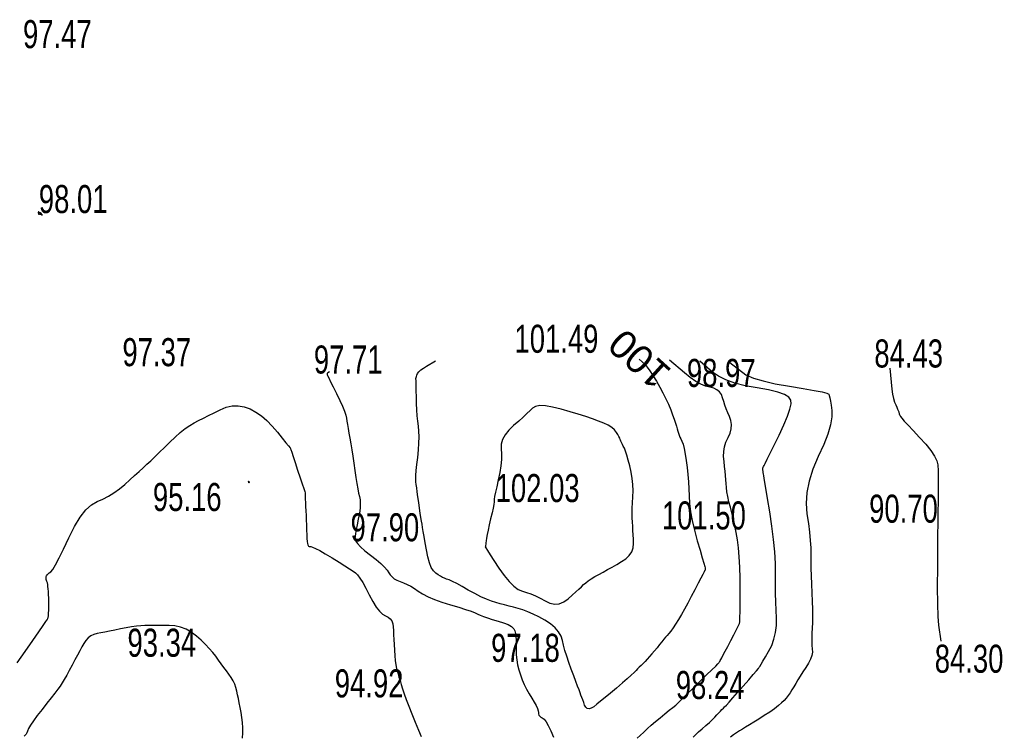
# Model space of a CAD drawing. Header units: metres. Extents: x 431726 to 434411, y 2469261 to 2472412.
# Drawn here: x 434268.8 to 434408.9, y 2471155.4 to 2471257.5 of the extents above; entities that cross this region are included whole.
import ezdxf
from ezdxf.enums import TextEntityAlignment as Align

# ---------------------------------------------------------------- set-up
doc = ezdxf.new("R2010")
doc.units = ezdxf.units.M
doc.header["$MEASUREMENT"] = 0
for name, color, linetype, lineweight in [('CAO DO', 8, 'Continuous', 18), ('MH_DongMuc', 8, 'Continuous', 18), ('MH_DongMuc_Con', 8, 'Continuous', 18)]:
    doc.layers.add(name, color=color, linetype=linetype, lineweight=lineweight)
doc.styles.get("Standard").update_dxf_attribs({"font": 'arial.ttf'})

msp = doc.modelspace()

# ---------------------------------------------------------------- linework, layer by layer
at = {"layer": 'MH_DongMuc', "color": 8, "lineweight": 0, "elevation": 100}
msp.add_lwpolyline([(434357.15, 2471209.09), (434357.98, 2471208.35), (434358.29, 2471207.96), (434358.66, 2471207.43), (434359.09, 2471206.76), (434359.58, 2471205.96), (434360.07, 2471205.11), (434360.52, 2471204.27), (434360.93, 2471203.45), (434361.29, 2471202.66), (434361.62, 2471201.88), (434361.9, 2471201.15), (434362.13, 2471200.52), (434362.31, 2471199.97), (434362.45, 2471199.52), (434362.54, 2471199.15), (434362.62, 2471198.83), (434362.71, 2471198.53), (434362.82, 2471198.25), (434362.94, 2471197.99), (434363.08, 2471197.74), (434363.23, 2471197.42), (434363.38, 2471196.95), (434363.53, 2471196.33), (434363.68, 2471195.56), (434363.82, 2471194.64), (434363.96, 2471193.63), (434364.07, 2471192.63), (434364.16, 2471191.62), (434364.22, 2471190.61), (434364.25, 2471189.59), (434364.31, 2471188.51), (434364.46, 2471187.34), (434364.69, 2471186.07), (434365.01, 2471184.69), (434365.41, 2471183.21), (434365.81, 2471181.84), (434366.12, 2471180.76), (434366.34, 2471179.98), (434366.48, 2471179.51), (434366.53, 2471179.33), (434366.53, 2471179.3), (434366.53, 2471179.27), (434366.53, 2471179.24), (434366.53, 2471179.2), (434366.54, 2471179.15), (434366.53, 2471179.11), (434366.52, 2471179.06), (434366.51, 2471179.01), (434366.49, 2471178.96), (434366.46, 2471178.91), (434366.39, 2471178.76), (434366.21, 2471178.41), (434365.93, 2471177.88), (434365.55, 2471177.14), (434365.07, 2471176.22), (434364.55, 2471175.23), (434364.06, 2471174.31), (434363.59, 2471173.46), (434363.14, 2471172.67), (434362.71, 2471171.96), (434362.32, 2471171.32), (434361.96, 2471170.78), (434361.65, 2471170.33), (434361.37, 2471169.97), (434361.14, 2471169.7), (434360.9, 2471169.45), (434360.64, 2471169.15), (434360.35, 2471168.8), (434360.02, 2471168.4), (434359.67, 2471167.95), (434359.3, 2471167.5), (434358.95, 2471167.08), (434358.61, 2471166.68), (434358.29, 2471166.33), (434357.98, 2471166), (434357.68, 2471165.7), (434357.41, 2471165.42), (434357.15, 2471165.16), (434356.91, 2471164.92), (434356.69, 2471164.69), (434356.41, 2471164.41), (434355.99, 2471164.03), (434355.43, 2471163.53), (434354.73, 2471162.92), (434353.89, 2471162.2), (434353.03, 2471161.48), (434352.27, 2471160.85), (434351.63, 2471160.31), (434351.08, 2471159.88), (434350.65, 2471159.54), (434350.29, 2471159.31), (434349.98, 2471159.22), (434349.72, 2471159.27), (434349.51, 2471159.45), (434349.35, 2471159.76), (434349.22, 2471160.13), (434349.09, 2471160.5), (434348.96, 2471160.85), (434348.83, 2471161.2), (434348.71, 2471161.53), (434348.56, 2471161.93), (434348.36, 2471162.46), (434348.11, 2471163.13), (434347.81, 2471163.94), (434347.46, 2471164.87), (434347.1, 2471165.84), (434346.8, 2471166.74), (434346.55, 2471167.56), (434346.35, 2471168.31), (434346.2, 2471168.99), (434346, 2471169.61), (434345.65, 2471170.21), (434345.15, 2471170.78), (434344.5, 2471171.33), (434343.7, 2471171.86), (434342.85, 2471172.34), (434342.04, 2471172.74), (434341.27, 2471173.08), (434340.55, 2471173.35), (434339.87, 2471173.55), (434339.22, 2471173.72), (434338.58, 2471173.89), (434337.94, 2471174.05), (434337.32, 2471174.22), (434336.71, 2471174.38), (434336.07, 2471174.59), (434335.35, 2471174.87), (434334.57, 2471175.22), (434333.71, 2471175.66), (434332.78, 2471176.17), (434331.88, 2471176.67), (434331.13, 2471177.08), (434330.51, 2471177.39), (434330.03, 2471177.61), (434329.68, 2471177.74), (434329.4, 2471177.84), (434329.11, 2471177.97), (434328.8, 2471178.13), (434328.47, 2471178.33), (434328.13, 2471178.57), (434327.8, 2471178.9), (434327.5, 2471179.4), (434327.24, 2471180.07), (434327.01, 2471180.9), (434326.81, 2471181.9), (434326.63, 2471182.92), (434326.49, 2471183.79), (434326.36, 2471184.52), (434326.26, 2471185.11), (434326.18, 2471185.56), (434326.11, 2471185.99), (434326.03, 2471186.51), (434325.93, 2471187.13), (434325.83, 2471187.85), (434325.71, 2471188.66), (434325.6, 2471189.46), (434325.51, 2471190.16), (434325.43, 2471190.74), (434325.37, 2471191.22), (434325.32, 2471191.58), (434325.3, 2471191.97), (434325.31, 2471192.52), (434325.36, 2471193.22), (434325.45, 2471194.08), (434325.57, 2471195.09), (434325.69, 2471196.15), (434325.75, 2471197.12), (434325.77, 2471198.01), (434325.74, 2471198.82), (434325.67, 2471199.54), (434325.57, 2471200.26), (434325.5, 2471201.03), (434325.44, 2471201.86), (434325.4, 2471202.76), (434325.38, 2471203.71), (434325.37, 2471204.59), (434325.35, 2471205.28), (434325.34, 2471205.78), (434325.33, 2471206.09), (434325.32, 2471206.21), (434325.31, 2471206.26), (434325.32, 2471206.34), (434325.35, 2471206.47), (434325.39, 2471206.63), (434325.44, 2471206.83), (434325.54, 2471207.06), (434325.73, 2471207.3), (434326.01, 2471207.56), (434326.38, 2471207.83), (434326.84, 2471208.11), (434328.1, 2471208.84)], dxfattribs=at)
at = {"layer": 'MH_DongMuc_Con', "color": 8, "lineweight": 0}
for points, elevation in [([(434271.77, 2471229.94), (434271.67, 2471230.02), (434271.6, 2471230.07), (434271.56, 2471230.1), (434271.54, 2471230.09), (434271.53, 2471230.08), (434271.52, 2471230.06), (434271.51, 2471230.05), (434271.5, 2471230.03), (434271.5, 2471230.02), (434271.49, 2471230.01), (434271.48, 2471230), (434271.48, 2471229.99), (434271.49, 2471229.97), (434271.49, 2471229.95), (434271.5, 2471229.93), (434271.5, 2471229.91), (434271.51, 2471229.9), (434271.51, 2471229.88), (434271.51, 2471229.87), (434271.51, 2471229.85), (434271.51, 2471229.84), (434271.52, 2471229.83), (434271.53, 2471229.81), (434271.54, 2471229.8), (434271.55, 2471229.79), (434271.56, 2471229.78), (434271.58, 2471229.77), (434271.6, 2471229.76), (434271.62, 2471229.75), (434271.64, 2471229.75), (434271.65, 2471229.76), (434271.66, 2471229.76), (434271.66, 2471229.78), (434271.66, 2471229.8), (434271.67, 2471229.81), (434271.7, 2471229.8), (434271.76, 2471229.78), (434271.84, 2471229.75), (434271.94, 2471229.69), (434272.03, 2471229.65), (434272.07, 2471229.64), (434272.06, 2471229.67), (434272, 2471229.73), (434271.89, 2471229.84), (434271.77, 2471229.94)], 98), ([(434356.84, 2471155.04), (434357.29, 2471155.45), (434357.77, 2471155.91), (434358.3, 2471156.41), (434358.86, 2471156.92), (434359.46, 2471157.44), (434360.1, 2471157.97), (434360.78, 2471158.52), (434361.41, 2471159.02), (434361.93, 2471159.44), (434362.33, 2471159.77), (434362.62, 2471160.02), (434362.78, 2471160.18), (434362.98, 2471160.39), (434363.38, 2471160.79), (434363.97, 2471161.37), (434364.76, 2471162.14), (434365.75, 2471163.11), (434366.72, 2471164.06), (434367.48, 2471164.8), (434368.03, 2471165.33), (434368.36, 2471165.66), (434368.48, 2471165.78), (434368.5, 2471165.81), (434368.54, 2471165.87), (434368.6, 2471165.97), (434368.68, 2471166.1), (434368.77, 2471166.27), (434368.91, 2471166.52), (434369.12, 2471166.92), (434369.4, 2471167.46), (434369.75, 2471168.14), (434370.18, 2471168.97), (434370.6, 2471169.78), (434370.94, 2471170.43), (434371.19, 2471170.92), (434371.35, 2471171.23), (434371.43, 2471171.38), (434371.46, 2471171.62), (434371.49, 2471172.22), (434371.51, 2471173.16), (434371.52, 2471174.46), (434371.54, 2471176.11), (434371.53, 2471177.85), (434371.48, 2471179.45), (434371.4, 2471180.89), (434371.29, 2471182.18), (434371.13, 2471183.32), (434370.96, 2471184.36), (434370.77, 2471185.34), (434370.56, 2471186.27), (434370.35, 2471187.16), (434370.12, 2471187.98), (434369.91, 2471188.76), (434369.75, 2471189.49), (434369.62, 2471190.16), (434369.55, 2471190.77), (434369.51, 2471191.34), (434369.49, 2471191.89), (434369.45, 2471192.49), (434369.39, 2471193.12), (434369.31, 2471193.79), (434369.22, 2471194.5), (434369.15, 2471195.22), (434369.18, 2471195.92), (434369.3, 2471196.6), (434369.5, 2471197.27), (434369.8, 2471197.92), (434370.08, 2471198.55), (434370.24, 2471199.16), (434370.29, 2471199.76), (434370.21, 2471200.34), (434370.01, 2471200.91), (434369.76, 2471201.46), (434369.54, 2471202), (434369.34, 2471202.54), (434369.17, 2471203.06), (434369.02, 2471203.58), (434368.84, 2471204.05), (434368.57, 2471204.43), (434368.21, 2471204.74), (434367.75, 2471204.95), (434367.2, 2471205.09), (434366.58, 2471205.24), (434365.91, 2471205.52), (434365.19, 2471205.93), (434364.41, 2471206.47), (434363.59, 2471207.13), (434361.46, 2471208.94)], 98), ([(434364.81, 2471155.18), (434365.16, 2471155.53), (434365.6, 2471155.93), (434366.12, 2471156.39), (434366.65, 2471156.85), (434367.13, 2471157.28), (434367.54, 2471157.68), (434367.9, 2471158.04), (434368.21, 2471158.36), (434368.47, 2471158.64), (434368.71, 2471158.91), (434368.93, 2471159.14), (434369.14, 2471159.35), (434369.31, 2471159.52), (434369.56, 2471159.77), (434369.94, 2471160.19), (434370.47, 2471160.78), (434371.14, 2471161.54), (434371.95, 2471162.47), (434372.75, 2471163.39), (434373.38, 2471164.12), (434373.84, 2471164.65), (434374.12, 2471165), (434374.24, 2471165.15), (434374.32, 2471165.29), (434374.49, 2471165.58), (434374.76, 2471166.03), (434375.12, 2471166.63), (434375.57, 2471167.39), (434376.01, 2471168.26), (434376.34, 2471169.17), (434376.56, 2471170.12), (434376.68, 2471171.13), (434376.68, 2471172.17), (434376.63, 2471173.28), (434376.6, 2471174.46), (434376.57, 2471175.72), (434376.56, 2471177.05), (434376.57, 2471178.46), (434376.54, 2471179.97), (434376.44, 2471181.6), (434376.28, 2471183.38), (434376.04, 2471185.28), (434375.74, 2471187.31), (434375.43, 2471189.21), (434375.19, 2471190.7), (434375.01, 2471191.79), (434374.89, 2471192.47), (434374.84, 2471192.75), (434374.82, 2471192.83), (434374.8, 2471192.9), (434374.79, 2471192.97), (434374.78, 2471193.03), (434374.78, 2471193.09), (434374.78, 2471193.14), (434374.77, 2471193.2), (434374.77, 2471193.26), (434374.76, 2471193.33), (434374.75, 2471193.4), (434374.75, 2471193.48), (434374.76, 2471193.57), (434374.8, 2471193.68), (434374.85, 2471193.8), (434374.92, 2471193.94), (434375.07, 2471194.23), (434375.36, 2471194.81), (434375.79, 2471195.67), (434376.36, 2471196.82), (434377.07, 2471198.25), (434377.76, 2471199.72), (434378.27, 2471200.95), (434378.61, 2471201.95), (434378.77, 2471202.71), (434378.75, 2471203.25), (434378.47, 2471203.65), (434377.85, 2471204.03), (434376.88, 2471204.38), (434375.58, 2471204.7), (434373.93, 2471204.99), (434372.23, 2471205.31), (434370.74, 2471205.69), (434369.46, 2471206.14), (434368.41, 2471206.66), (434367.58, 2471207.24), (434365.76, 2471208.79)], 96), ([(434370.06, 2471208.63), (434372.32, 2471206.86), (434373.4, 2471206.4), (434374.8, 2471205.98), (434376.51, 2471205.59), (434378.54, 2471205.23), (434380.51, 2471204.91), (434382.06, 2471204.64), (434383.19, 2471204.41), (434383.88, 2471204.23), (434384.15, 2471204.09), (434384.22, 2471203.9), (434384.29, 2471203.58), (434384.38, 2471203.11), (434384.47, 2471202.51), (434384.58, 2471201.76), (434384.59, 2471200.85), (434384.4, 2471199.73), (434384.02, 2471198.42), (434383.43, 2471196.9), (434382.65, 2471195.19), (434381.88, 2471193.41), (434381.34, 2471191.71), (434381.01, 2471190.08), (434380.91, 2471188.53), (434381.03, 2471187.05), (434381.24, 2471185.67), (434381.4, 2471184.4), (434381.51, 2471183.23), (434381.58, 2471182.17), (434381.6, 2471181.22), (434381.6, 2471180.28), (434381.61, 2471179.27), (434381.64, 2471178.18), (434381.69, 2471177.02), (434381.74, 2471175.78), (434381.8, 2471174.55), (434381.82, 2471173.44), (434381.83, 2471172.42), (434381.81, 2471171.52), (434381.77, 2471170.72), (434381.73, 2471170.01), (434381.71, 2471169.36), (434381.72, 2471168.77), (434381.74, 2471168.24), (434381.8, 2471167.78), (434381.81, 2471167.33), (434381.72, 2471166.83), (434381.54, 2471166.3), (434381.26, 2471165.73), (434380.88, 2471165.11), (434380.47, 2471164.49), (434380.09, 2471163.91), (434379.75, 2471163.36), (434379.44, 2471162.86), (434379.17, 2471162.39), (434378.9, 2471161.95), (434378.64, 2471161.53), (434378.36, 2471161.14), (434378.07, 2471160.77), (434377.77, 2471160.43), (434377.42, 2471160.08), (434376.96, 2471159.69), (434376.4, 2471159.25), (434375.73, 2471158.78), (434374.95, 2471158.28), (434374.17, 2471157.78), (434373.46, 2471157.33), (434372.83, 2471156.95), (434372.29, 2471156.62), (434371.83, 2471156.35), (434371.41, 2471156.09), (434370.99, 2471155.82), (434370.57, 2471155.52), (434370.16, 2471155.2)], 94), ([(434313, 2471207.28), (434312.78, 2471207.15), (434312.73, 2471207.11), (434312.69, 2471207.08), (434312.67, 2471207.05), (434312.66, 2471207.02), (434312.65, 2471206.99), (434312.65, 2471206.96), (434312.65, 2471206.93), (434312.66, 2471206.9), (434312.67, 2471206.87), (434312.73, 2471206.74), (434312.9, 2471206.41), (434313.16, 2471205.87), (434313.53, 2471205.13), (434314, 2471204.19), (434314.47, 2471203.21), (434314.85, 2471202.37), (434315.13, 2471201.66), (434315.32, 2471201.1), (434315.42, 2471200.67), (434315.47, 2471200.26), (434315.55, 2471199.78), (434315.64, 2471199.21), (434315.75, 2471198.56), (434315.88, 2471197.83), (434316.02, 2471197.02), (434316.16, 2471196.16), (434316.3, 2471195.24), (434316.45, 2471194.26), (434316.6, 2471193.22), (434316.75, 2471192.21), (434316.89, 2471191.34), (434317.03, 2471190.6), (434317.15, 2471189.99), (434317.28, 2471189.5), (434317.36, 2471189.04), (434317.39, 2471188.49), (434317.35, 2471187.85), (434317.25, 2471187.11), (434317.09, 2471186.28), (434316.92, 2471185.47), (434316.79, 2471184.79), (434316.7, 2471184.22), (434316.64, 2471183.78), (434316.63, 2471183.47), (434316.72, 2471183.17), (434316.99, 2471182.79), (434317.43, 2471182.33), (434318.05, 2471181.78), (434318.84, 2471181.15), (434319.65, 2471180.51), (434320.32, 2471179.94), (434320.84, 2471179.44), (434321.22, 2471179), (434321.45, 2471178.63), (434321.65, 2471178.32), (434321.91, 2471178.03), (434322.23, 2471177.79), (434322.61, 2471177.57), (434323.06, 2471177.39), (434323.55, 2471177.21), (434324.05, 2471176.98), (434324.57, 2471176.7), (434325.1, 2471176.37), (434325.64, 2471176), (434326.27, 2471175.61), (434327.04, 2471175.22), (434327.96, 2471174.83), (434329.02, 2471174.45), (434330.23, 2471174.07), (434331.41, 2471173.72), (434332.4, 2471173.41), (434333.18, 2471173.14), (434333.75, 2471172.92), (434334.13, 2471172.74), (434334.47, 2471172.57), (434334.92, 2471172.39), (434335.5, 2471172.2), (434336.19, 2471171.98), (434337.01, 2471171.75), (434337.81, 2471171.5), (434338.45, 2471171.24), (434338.93, 2471170.96), (434339.25, 2471170.66), (434339.42, 2471170.34), (434339.5, 2471169.98), (434339.55, 2471169.53), (434339.59, 2471169), (434339.61, 2471168.38), (434339.61, 2471167.69), (434339.62, 2471166.95), (434339.69, 2471166.22), (434339.8, 2471165.5), (434339.97, 2471164.78), (434340.2, 2471164.07), (434340.46, 2471163.38), (434340.75, 2471162.7), (434341.08, 2471162.04), (434341.43, 2471161.39), (434341.81, 2471160.77), (434342.17, 2471160.19), (434342.44, 2471159.7), (434342.64, 2471159.29), (434342.75, 2471158.96), (434342.78, 2471158.71), (434342.79, 2471158.51), (434342.85, 2471158.34), (434342.96, 2471158.19), (434343.12, 2471158.06), (434343.32, 2471157.95), (434343.57, 2471157.77), (434343.85, 2471157.4), (434344.17, 2471156.85), (434344.53, 2471156.11), (434344.92, 2471155.19)], 98), ([(434392.86, 2471207.8), (434393.14, 2471204.8), (434393.24, 2471204.08), (434393.37, 2471203.47), (434393.51, 2471202.96), (434393.68, 2471202.56), (434393.83, 2471202.24), (434393.96, 2471201.97), (434394.05, 2471201.75), (434394.11, 2471201.58), (434394.14, 2471201.47), (434394.16, 2471201.38), (434394.19, 2471201.28), (434394.24, 2471201.16), (434394.3, 2471201.04), (434394.38, 2471200.91), (434394.55, 2471200.68), (434394.91, 2471200.27), (434395.45, 2471199.67), (434396.17, 2471198.9), (434397.08, 2471197.94), (434397.98, 2471196.95), (434398.7, 2471196.06), (434399.22, 2471195.27), (434399.55, 2471194.59), (434399.69, 2471194.02), (434399.73, 2471193.16), (434399.75, 2471191.64), (434399.74, 2471189.46), (434399.71, 2471186.61), (434399.66, 2471183.09), (434399.62, 2471179.54), (434399.61, 2471176.57), (434399.64, 2471174.19), (434399.7, 2471172.39), (434399.8, 2471171.18), (434400.1, 2471168.9)], 84), ([(434268.5, 2471165.81), (434269.61, 2471167.39), (434270.71, 2471168.97), (434271.58, 2471170.21), (434272.2, 2471171.11), (434272.58, 2471171.67), (434272.73, 2471171.88), (434272.75, 2471171.93), (434272.78, 2471171.98), (434272.81, 2471172.03), (434272.84, 2471172.09), (434272.88, 2471172.15), (434272.91, 2471172.27), (434272.94, 2471172.51), (434272.96, 2471172.85), (434272.98, 2471173.31), (434272.99, 2471173.88), (434272.99, 2471174.48), (434272.99, 2471175.03), (434272.97, 2471175.52), (434272.95, 2471175.96), (434272.92, 2471176.34), (434272.88, 2471176.67), (434272.84, 2471176.96), (434272.79, 2471177.2), (434272.74, 2471177.39), (434272.69, 2471177.54), (434272.64, 2471177.66), (434272.62, 2471177.77), (434272.6, 2471177.88), (434272.61, 2471177.99), (434272.63, 2471178.09), (434272.68, 2471178.2), (434272.77, 2471178.32), (434272.9, 2471178.46), (434273.07, 2471178.62), (434273.27, 2471178.79), (434273.56, 2471179.12), (434273.95, 2471179.77), (434274.47, 2471180.74), (434275.1, 2471182.02), (434275.85, 2471183.62), (434276.66, 2471185.23), (434277.46, 2471186.56), (434278.27, 2471187.59), (434279.08, 2471188.33), (434279.89, 2471188.78), (434280.7, 2471189.12), (434281.49, 2471189.54), (434282.28, 2471190.03), (434283.05, 2471190.59), (434283.81, 2471191.23), (434284.54, 2471191.88), (434285.22, 2471192.5), (434285.86, 2471193.07), (434286.44, 2471193.61), (434286.98, 2471194.1), (434287.53, 2471194.61), (434288.12, 2471195.18), (434288.78, 2471195.81), (434289.48, 2471196.5), (434290.24, 2471197.26), (434291.01, 2471197.99), (434291.74, 2471198.64), (434292.43, 2471199.19), (434293.09, 2471199.64), (434293.71, 2471200), (434294.34, 2471200.33), (434295.02, 2471200.68), (434295.76, 2471201.05), (434296.55, 2471201.45), (434297.4, 2471201.88), (434298.27, 2471202.24), (434299.13, 2471202.42), (434299.99, 2471202.45), (434300.83, 2471202.3), (434301.67, 2471202), (434302.5, 2471201.55), (434303.3, 2471200.99), (434304.09, 2471200.33), (434304.85, 2471199.56), (434305.6, 2471198.68), (434306.26, 2471197.84), (434306.77, 2471197.18), (434307.14, 2471196.72), (434307.37, 2471196.43), (434307.44, 2471196.34), (434307.45, 2471196.33), (434307.45, 2471196.33), (434307.45, 2471196.33), (434307.45, 2471196.32), (434307.45, 2471196.32), (434307.49, 2471196.2), (434307.61, 2471195.83), (434307.81, 2471195.23), (434308.1, 2471194.38), (434308.46, 2471193.28), (434308.82, 2471192.18), (434309.11, 2471191.31), (434309.32, 2471190.66), (434309.46, 2471190.24), (434309.52, 2471190.05), (434309.54, 2471189.98), (434309.55, 2471189.92), (434309.55, 2471189.86), (434309.55, 2471189.8), (434309.55, 2471189.76), (434309.54, 2471189.66), (434309.54, 2471189.44), (434309.55, 2471189.11), (434309.57, 2471188.67), (434309.59, 2471188.1), (434309.62, 2471187.47), (434309.65, 2471186.82), (434309.68, 2471186.14), (434309.7, 2471185.45), (434309.73, 2471184.73), (434309.76, 2471184.06), (434309.79, 2471183.52), (434309.82, 2471183.1), (434309.85, 2471182.8), (434309.89, 2471182.63), (434309.94, 2471182.53), (434310.01, 2471182.45), (434310.1, 2471182.4), (434310.21, 2471182.37), (434310.35, 2471182.36), (434310.58, 2471182.3), (434311.01, 2471182.11), (434311.61, 2471181.79), (434312.4, 2471181.33), (434313.38, 2471180.75), (434314.37, 2471180.15), (434315.19, 2471179.63), (434315.86, 2471179.21), (434316.37, 2471178.87), (434316.71, 2471178.63), (434317, 2471178.34), (434317.34, 2471177.88), (434317.73, 2471177.25), (434318.16, 2471176.45), (434318.65, 2471175.48), (434319.15, 2471174.52), (434319.64, 2471173.74), (434320.11, 2471173.14), (434320.55, 2471172.72), (434320.98, 2471172.49), (434321.36, 2471172.32), (434321.66, 2471172.07), (434321.88, 2471171.76), (434322.02, 2471171.37), (434322.08, 2471170.91), (434322.1, 2471170.39), (434322.12, 2471169.79), (434322.16, 2471169.13), (434322.2, 2471168.4), (434322.25, 2471167.59), (434322.3, 2471166.8), (434322.37, 2471166.11), (434322.45, 2471165.51), (434322.54, 2471165), (434322.65, 2471164.6), (434322.76, 2471164.21), (434322.9, 2471163.76), (434323.05, 2471163.26), (434323.22, 2471162.7), (434323.4, 2471162.09), (434323.63, 2471161.38), (434323.92, 2471160.55), (434324.29, 2471159.6), (434324.72, 2471158.53), (434325.22, 2471157.34), (434325.7, 2471156.2), (434326.08, 2471155.31)], 96), ([(434338.53, 2471198.98), (434338.01, 2471198.31), (434337.66, 2471197.64), (434337.48, 2471196.97), (434337.47, 2471196.29), (434337.52, 2471195.57), (434337.5, 2471194.77), (434337.42, 2471193.89), (434337.26, 2471192.93), (434337.05, 2471191.88), (434336.82, 2471190.9), (434336.65, 2471190.11), (434336.53, 2471189.52), (434336.47, 2471189.12), (434336.46, 2471188.92), (434336.46, 2471188.74), (434336.41, 2471188.38), (434336.31, 2471187.86), (434336.16, 2471187.18), (434335.96, 2471186.32), (434335.76, 2471185.45), (434335.6, 2471184.7), (434335.47, 2471184.07), (434335.38, 2471183.58), (434335.32, 2471183.2), (434335.29, 2471182.92), (434335.26, 2471182.69), (434335.23, 2471182.52), (434335.21, 2471182.4), (434335.2, 2471182.33), (434335.27, 2471182.18), (434335.5, 2471181.8), (434335.88, 2471181.2), (434336.42, 2471180.37), (434337.12, 2471179.31), (434337.87, 2471178.24), (434338.59, 2471177.37), (434339.26, 2471176.71), (434339.9, 2471176.26), (434340.49, 2471176.01), (434341.08, 2471175.84), (434341.7, 2471175.61), (434342.34, 2471175.33), (434343.01, 2471175), (434343.71, 2471174.61), (434344.41, 2471174.29), (434345.09, 2471174.16), (434345.74, 2471174.22), (434346.38, 2471174.48), (434347, 2471174.93), (434347.57, 2471175.44), (434348.08, 2471175.9), (434348.52, 2471176.3), (434348.89, 2471176.65), (434349.2, 2471176.94), (434349.51, 2471177.21), (434349.88, 2471177.5), (434350.31, 2471177.79), (434350.81, 2471178.1), (434351.38, 2471178.41), (434351.98, 2471178.74), (434352.61, 2471179.09), (434353.26, 2471179.45), (434353.93, 2471179.83), (434354.62, 2471180.22), (434355.24, 2471180.64), (434355.72, 2471181.11), (434356.06, 2471181.63), (434356.26, 2471182.2), (434356.32, 2471182.81), (434356.3, 2471183.44), (434356.27, 2471184.06), (434356.24, 2471184.67), (434356.21, 2471185.26), (434356.17, 2471185.84), (434356.15, 2471186.45), (434356.14, 2471187.11), (434356.15, 2471187.83), (434356.18, 2471188.61), (434356.23, 2471189.45), (434356.26, 2471190.32), (434356.23, 2471191.2), (434356.15, 2471192.08), (434356, 2471192.97), (434355.8, 2471193.87), (434355.58, 2471194.7), (434355.38, 2471195.4), (434355.19, 2471195.97), (434355.03, 2471196.4), (434354.87, 2471196.7), (434354.74, 2471196.92), (434354.64, 2471197.11), (434354.55, 2471197.28), (434354.5, 2471197.42), (434354.46, 2471197.53), (434354.43, 2471197.66), (434354.35, 2471197.83), (434354.24, 2471198.05), (434354.09, 2471198.33), (434353.9, 2471198.65), (434353.63, 2471199), (434353.24, 2471199.33), (434352.73, 2471199.66), (434352.1, 2471199.97), (434351.35, 2471200.27), (434350.48, 2471200.58), (434349.52, 2471200.9), (434348.45, 2471201.24), (434347.28, 2471201.59), (434346.01, 2471201.96), (434344.79, 2471202.27), (434343.77, 2471202.44), (434342.96, 2471202.47), (434342.35, 2471202.36), (434341.94, 2471202.1), (434341.59, 2471201.75), (434341.14, 2471201.32), (434340.6, 2471200.83), (434339.96, 2471200.27), (434339.23, 2471199.64), (434338.53, 2471198.98)], 102), ([(434301.47, 2471191.71), (434301.48, 2471191.71), (434301.48, 2471191.71), (434301.49, 2471191.71), (434301.49, 2471191.71), (434301.5, 2471191.7), (434301.5, 2471191.7), (434301.5, 2471191.7), (434301.5, 2471191.69), (434301.5, 2471191.69), (434301.51, 2471191.68), (434301.51, 2471191.66), (434301.51, 2471191.62), (434301.52, 2471191.58), (434301.53, 2471191.52), (434301.53, 2471191.47), (434301.53, 2471191.45), (434301.52, 2471191.45), (434301.51, 2471191.47), (434301.49, 2471191.53), (434301.48, 2471191.59), (434301.47, 2471191.63), (434301.46, 2471191.67), (434301.46, 2471191.69), (434301.46, 2471191.7), (434301.47, 2471191.71)], 94), ([(434300.6, 2471155.04), (434300.64, 2471155.79), (434300.64, 2471156.53), (434300.6, 2471157.26), (434300.52, 2471158), (434300.4, 2471158.72), (434300.26, 2471159.42), (434300.13, 2471160.08), (434300.01, 2471160.69), (434299.89, 2471161.25), (434299.79, 2471161.77), (434299.67, 2471162.26), (434299.49, 2471162.74), (434299.26, 2471163.23), (434298.99, 2471163.7), (434298.66, 2471164.17), (434298.3, 2471164.65), (434297.93, 2471165.14), (434297.56, 2471165.65), (434297.17, 2471166.18), (434296.78, 2471166.72), (434296.35, 2471167.27), (434295.87, 2471167.84), (434295.31, 2471168.41), (434294.7, 2471169), (434294.03, 2471169.6), (434293.3, 2471170.15), (434292.55, 2471170.57), (434291.77, 2471170.87), (434290.96, 2471171.05), (434290.13, 2471171.11), (434289.3, 2471171.11), (434288.55, 2471171.11), (434287.86, 2471171.11), (434287.23, 2471171.1), (434286.67, 2471171.1), (434286.11, 2471171.07), (434285.48, 2471171.02), (434284.79, 2471170.92), (434284.03, 2471170.8), (434283.22, 2471170.64), (434282.4, 2471170.46), (434281.66, 2471170.31), (434280.99, 2471170.18), (434280.39, 2471170.06), (434279.87, 2471169.96), (434279.4, 2471169.83), (434278.98, 2471169.62), (434278.6, 2471169.34), (434278.27, 2471168.99), (434277.99, 2471168.57), (434277.71, 2471168.08), (434277.4, 2471167.52), (434277.07, 2471166.89), (434276.7, 2471166.2), (434276.31, 2471165.44), (434275.92, 2471164.7), (434275.55, 2471164.02), (434275.21, 2471163.43), (434274.9, 2471162.92), (434274.61, 2471162.48), (434274.28, 2471162.03), (434273.86, 2471161.47), (434273.35, 2471160.8), (434272.74, 2471160.02), (434272.04, 2471159.14), (434271.35, 2471158.26), (434270.8, 2471157.52), (434270.39, 2471156.9), (434270.11, 2471156.42), (434269.96, 2471156.07), (434269.87, 2471155.82), (434269.76, 2471155.61), (434269.64, 2471155.46), (434269.5, 2471155.35)], 94)]:
    msp.add_lwpolyline(points, dxfattribs=dict(at, elevation=elevation))

# ---------------------------------------------------------------- texts
at = {"layer": 'CAO DO', "color": 8, "lineweight": 0, "width": 0.7}
for s, p in [('97.47', (434269.32, 2471253.44, 97.47)), ('98.01', (434271.58, 2471229.92, 98)), ('101.49', (434339.36, 2471210, 101.49)), ('97.37', (434283.49, 2471208.09, 97.37)), ('97.71', (434310.77, 2471207.04, 97.7)), ('84.43', (434390.64, 2471207.9, 84.43)), ('98.97', (434363.93, 2471205.13, 98.97)), ('102.03', (434336.68, 2471188.71, 102.03)), ('95.16', (434287.83, 2471187.44, 95.16)), ('90.70', (434389.9, 2471185.77, 90.7)), ('101.50', (434360.37, 2471184.81, 101.5)), ('97.90', (434316, 2471183.12, 97.9)), ('93.34', (434284.21, 2471166.66, 93.34)), ('97.18', (434336.03, 2471165.93, 97.18)), ('84.30', (434399.25, 2471164.38, 84.3)), ('94.92', (434313.75, 2471160.86, 94.92)), ('98.24', (434362.35, 2471160.63, 98.24))]:
    msp.add_text(s, height=4, dxfattribs=at).set_placement(p)
at = {"layer": 'MH_DongMuc', "color": 8, "lineweight": 0}
msp.add_text('100', height=4, rotation=137.9408, dxfattribs=at).set_placement((434357.15, 2471209.09, 100), align=Align.MIDDLE)

doc.saveas('drawing.dxf')
